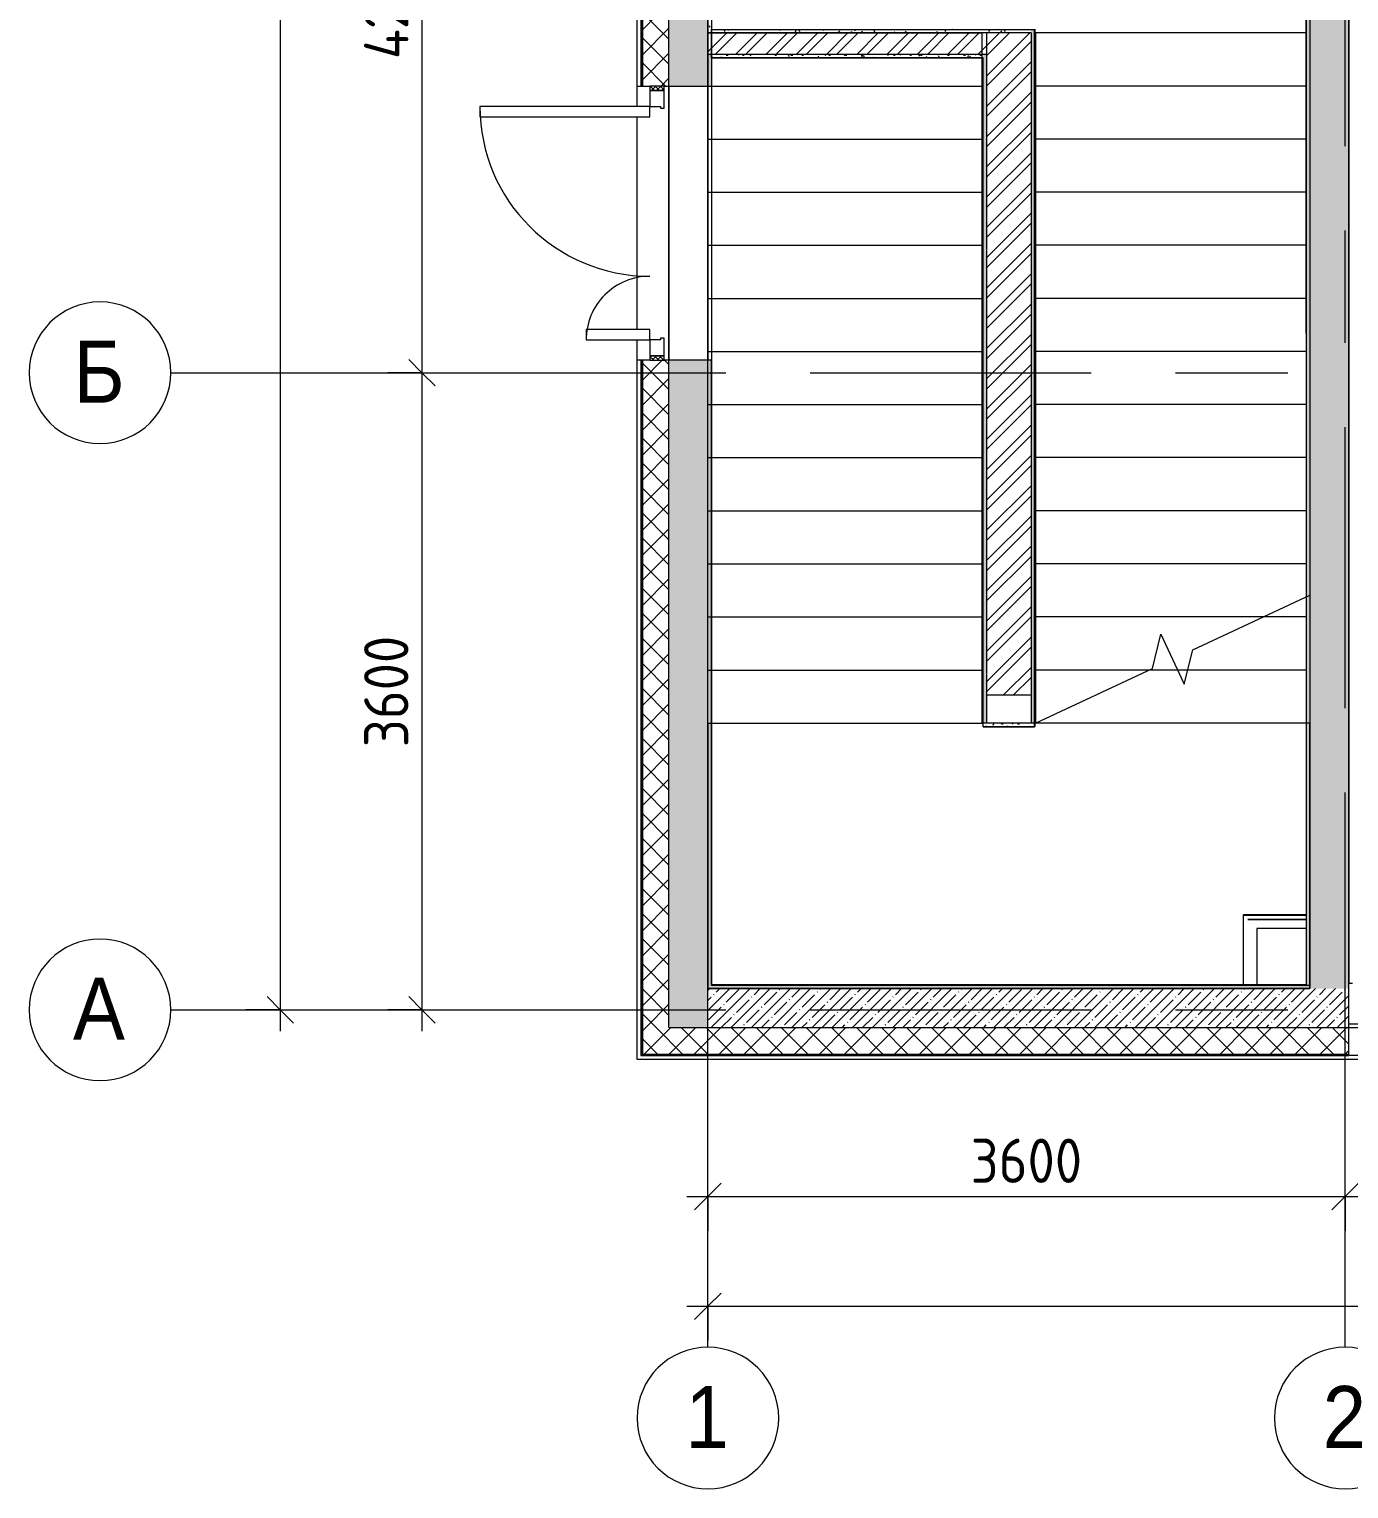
# Model space of a CAD drawing. Header units: millimetres. Extents: x -3724 to 231642, y -8553 to 29017.
# Drawn here: x -3724 to 3730, y -2706 to 5541 of the extents above; entities that cross this region are included whole.
import ezdxf

# ---------------------------------------------------------------- set-up
doc = ezdxf.new("R2010")
doc.units = ezdxf.units.MM
doc.linetypes.add('Осевая', pattern=[3175, 635, -476.25, 1587.5, -476.25])
for name, color, linetype, lineweight in [('A-ANNO-DIMS', 7, 'Continuous', 9), ('A-ANNO-DIMS-100', 7, 'Continuous', 9), ('A-DOOR', 7, 'Continuous', 9), ('A-DOOR-FRAM-2', 7, 'Continuous', 9), ('A-WALL', 7, 'Continuous', 9), ('I-WALL', 7, 'Continuous', 9), ('S-STRS-1', 7, 'Continuous', 9), ('S-STRS-MBND', 7, 'Continuous', 9), ('Оси', 7, 'Continuous', 9), ('Оси-1', 7, 'Continuous', 20), ('Оси-2', 7, 'Осевая', 9)]:
    doc.layers.add(name, color=color, linetype=linetype, lineweight=lineweight)
for name, color, linetype, lineweight, true_color in [('A-DOOR-1', 7, 'Continuous', 9, 0xc0c0c0), ('A-DOOR-FRAM-1', 7, 'Continuous', 9, 0xc0c0c0), ('A-WALL-1', 9, 'Continuous', 9, 0x808080), ('A-WALL-FNSH-1', 9, 'Continuous', 9, 0x808080)]:
    doc.layers.add(name, color=color, linetype=linetype, lineweight=lineweight, true_color=true_color)
doc.styles.add('Arial', font='arial.ttf', dxfattribs={"width": 0.9, "height": 350})
doc.styles.add('ISOCPEUR', font='isocpeur.ttf', dxfattribs={"width": 0.9, "height": 250})
doc.dimstyles.new('ISO-2_5_0_9К_БОЛЬШОЙ', dxfattribs={"dimscale": 304.8, "dimtxt": 248.995294, "dimasz": 0.492126, "dimexe": 0.393701, "dimexo": 0.984252, "dimgap": 0, "dimtad": 1, "dimdec": 0, "dimrnd": 10, "dimzin": 0, "dimdsep": 46, "dimtxsty": 'ISOCPEUR', "dimblk1": 'OBLIQUE', "dimblk2": 'OBLIQUE', "dimsah": 1, "dimcen": 0.09, "dimdle": 0.393701, "dimazin": 0, "dimtfac": 1, "dimtdec": 4, "dimtix": 1, "dimtmove": 0, "dimatfit": 3, "dimfxl": 1, "dimtvp": 1, "dimtolj": 1, "dimtzin": 0, "dimarcsym": 2})
doc.dimstyles.new('ISO-2_5_0_9К_БОЛЬШОЙ_1', dxfattribs={"dimscale": 304.8, "dimtxt": 248.995294, "dimasz": 0.492126, "dimexe": 0.393701, "dimexo": 0.984252, "dimgap": 0, "dimtad": 1, "dimdec": 0, "dimrnd": 10, "dimzin": 0, "dimdsep": 46, "dimtxsty": 'ISOCPEUR', "dimblk1": 'OBLIQUE', "dimblk2": 'OBLIQUE', "dimsah": 1, "dimcen": 0.09, "dimdle": 0.393701, "dimazin": 0, "dimtfac": 1, "dimtdec": 4, "dimtix": 1, "dimtmove": 2, "dimatfit": 3, "dimfxl": 1, "dimtvp": 1, "dimtolj": 1, "dimtzin": 0, "dimarcsym": 2})
pattern_1 = [(45, (0, 0), (-70.71068, 70.71068), []), (135, (0, 0), (-70.71068, -70.71068), [])]
pattern_2 = [(45, (0, 0), (-57.0246, 57.0246), []), (45, (57.025, 0), (-57.0246, 57.0246), [100.806, -20.161, 3.353, -16.808])]
pattern_3 = [(45, (0, 0), (-85.5366, 85.5366), []), (45, (57.02, 0), (-85.5366, 85.5366), [])]
pattern_4 = [(0, (0, 0), (121.92, 30.48), [10.058, -81.382, 10.058, -81.382, -487.68]), (0, (0, 0), (121.92, 30.48), [-182.88, 10.058, -172.822, 10.058, -81.382, -213.36]), (0, (0, 0), (121.92, 30.48), [-457.2, 10.058, -50.902, 10.058, -142.342]), (120, (45.72, 15.24), (-87.35645, 90.34582), [10.058, -81.382, 10.058, -81.382, -487.68]), (120, (45.72, 15.24), (-87.35645, 90.34582), [-182.88, 10.058, -172.822, 10.058, -81.382, -213.36]), (120, (45.72, 15.24), (-87.35645, 90.34582), [-457.2, 10.058, -50.902, 10.058, -142.342]), (240, (60.96, 76.2), (-34.56355, -120.82582), [10.058, -81.382, 10.058, -81.382, -487.68]), (240, (60.96, 76.2), (-34.56355, -120.82582), [-182.88, 10.058, -172.822, 10.058, -81.382, -213.36]), (240, (60.96, 76.2), (-34.56355, -120.82582), [-457.2, 10.058, -50.902, 10.058, -142.342])]

# ---------------------------------------------------------------- blocks, each defined once
blk = doc.blocks.new('110_Дверь_СКБ_2Ст_Наружная - ДН-3_л__ Двухстворчатая 1200 х3200 из подвала EI30-23666533-План расстановки мебели и оборудования 1 этажа в осях 1-12')
at = {"layer": 'A-DOOR'}
h = blk.add_hatch(dxfattribs=at)
h.set_pattern_fill('FP_85', color=256, style=0, pattern_type=2)
h.set_pattern_definition([(135, (1526.41, 143.685), (-14.14214, -14.14214), []), (225, (1526.41, 143.685), (14.14214, -14.14214), [])])
h.paths.add_polyline_path([(769.5, 29), (769.5, -51), (794.5, -51), (794.5, 29)])
at = {"layer": 'A-DOOR-FRAM-2'}
h = blk.add_hatch(dxfattribs=at)
h.set_pattern_fill('FP_86', color=256, style=0, pattern_type=2)
h.set_pattern_definition([(45, (-596.384, 143.685), (-14.1421, 14.1421), []), (135, (-596.384, 143.685), (-14.1421, -14.1421), [])])
h.paths.add_polyline_path([(-755.5, 29), (-755.5, -51), (-730.5, -51), (-730.5, 29)])
at = {"layer": 'A-DOOR-1'}
for p, q in [((679.5, 989), (619.5, 989)), ((619.5, 989), (619.5, 29)), ((679.5, 29), (679.5, 989)), ((-640.5, 389), (-640.5, 29)), ((-580.5, 389), (-640.5, 389)), ((-580.5, 29), (-580.5, 389)), ((-640.5, 29), (-580.5, 29)), ((619.5, 29), (679.5, 29))]:
    blk.add_line(p, q, dxfattribs=at)
for centre, radius, start, end in [((679.5, 29), 960, 90, 180), ((-640.5, 29), 360, 0, 90)]:
    blk.add_arc(centre, radius, start, end, dxfattribs=at)
at = {"layer": 'A-DOOR-FRAM-1'}
for p, q in [((-730.5, 29), (-755.5, 29)), ((-755.5, 29), (-755.5, -51)), ((-640.5, 29), (-730.5, 29)), ((-730.5, 29), (-730.5, -51)), ((-730.5, -51), (-730.5, 29)), ((-640.5, -31), (-640.5, 29)), ((679.5, 29), (679.5, -31)), ((769.5, 29), (679.5, 29)), ((769.5, -51), (769.5, 29)), ((794.5, 29), (769.5, 29)), ((769.5, 29), (769.5, -51)), ((794.5, -51), (794.5, 29)), ((-755.5, -51), (-730.5, -51)), ((-730.5, -51), (-630.5, -51)), ((-630.5, -31), (-640.5, -31)), ((-630.5, -51), (-630.5, -31)), ((679.5, -31), (669.5, -31)), ((669.5, -31), (669.5, -51)), ((669.5, -51), (769.5, -51)), ((769.5, -51), (794.5, -51))]:
    blk.add_line(p, q, dxfattribs=at)
blk = doc.blocks.new('Ось сетки - D8-29747960-План расстановки мебели и оборудования 1 этажа в осях 1-12')
at = {"layer": 'Оси-1'}
for start, end in [(360, 180), (180, 360)]:
    blk.add_arc((0, 0), 4, start, end, dxfattribs=at)
blk = doc.blocks.new('DIMBLOCK1-План расстановки мебели и оборудования 1 этажа в осях 1-12')
at = {"layer": 'A-ANNO-DIMS-100'}
for p, q in [((110, -1248.4), (110, -934.5)), ((3710, -1248.4), (3710, -934.5)), ((-10, -1054.5), (3710, -1054.5)), ((110, -1054.5), (110, -1248.4)), ((3710, -1054.5), (3710, -1248.4))]:
    blk.add_line(p, q, dxfattribs=at)
at = {"layer": 'A-ANNO-DIMS-100', "lineweight": 20}
for p, q in [((110, -1054.5), (185, -979.5)), ((3710, -1054.5), (3785, -979.5)), ((110, -1054.5), (35, -1129.5)), ((3710, -1054.5), (3635, -1129.5))]:
    blk.add_line(p, q, dxfattribs=at)
at = {"layer": 'A-ANNO-DIMS-100', "color": 0, "insert": (1594, -727.8), "char_height": 250, "width": 758.478, "attachment_point": 1, "line_spacing_factor": 1.149209, "style": 'ISOCPEUR'}
blk.add_mtext('3600', dxfattribs=at)
blk = doc.blocks.new('_Oblique')
at = {"color": 0, "linetype": 'ByBlock', "lineweight": -2}
blk.add_line((-0.5, -0.5), (0.5, 0.5), dxfattribs=at)
blk = doc.blocks.new('DIMBLOCK2-План расстановки мебели и оборудования 1 этажа в осях 1-12')
at = {"layer": 'A-ANNO-DIMS-100'}
for p, q in [((3710, -1248.4), (3710, -934.5)), ((8010, -1248.4), (8010, -934.5)), ((3710, -1054.5), (8010, -1054.5)), ((3710, -1054.5), (3710, -1248.4)), ((8010, -1054.5), (8010, -1248.4))]:
    blk.add_line(p, q, dxfattribs=at)
at = {"layer": 'A-ANNO-DIMS-100', "lineweight": 20}
for p, q in [((3710, -1054.5), (3785, -979.5)), ((8010, -1054.5), (8085, -979.5)), ((3710, -1054.5), (3635, -1129.5)), ((8010, -1054.5), (7935, -1129.5))]:
    blk.add_line(p, q, dxfattribs=at)
at = {"layer": 'A-ANNO-DIMS-100', "color": 0, "insert": (5532, -727.8), "char_height": 250, "width": 787.208, "attachment_point": 1, "line_spacing_factor": 1.149209, "style": 'ISOCPEUR'}
blk.add_mtext('4300', dxfattribs=at)
blk = doc.blocks.new('DIMBLOCK22-План расстановки мебели и оборудования 1 этажа в осях 1-12')
at = {"layer": 'A-ANNO-DIMS-100', "lineweight": 20}
for p, q in [((-1505.2, 7800), (-1580.2, 7875)), ((-1505.2, 7800), (-1430.2, 7725)), ((-1505.2, 3600), (-1580.2, 3675)), ((-1505.2, 3600), (-1430.2, 3525))]:
    blk.add_line(p, q, dxfattribs=at)
at = {"layer": 'A-ANNO-DIMS-100'}
for p, q in [((-1699.2, 7800), (-1385.2, 7800)), ((-1505.2, 7800), (-1699.2, 7800)), ((-1505.2, 7800), (-1505.2, 3600)), ((-1699.2, 3600), (-1385.2, 3600)), ((-1505.2, 3600), (-1699.2, 3600))]:
    blk.add_line(p, q, dxfattribs=at)
at = {"layer": 'A-ANNO-DIMS-100', "color": 0, "insert": (-1831.9, 5372), "char_height": 250, "width": 787.208, "attachment_point": 1, "rotation": 90, "line_spacing_factor": 1.149209, "style": 'ISOCPEUR'}
blk.add_mtext('4200', dxfattribs=at)
blk = doc.blocks.new('DIMBLOCK23-План расстановки мебели и оборудования 1 этажа в осях 1-12')
at = {"layer": 'A-ANNO-DIMS-100', "lineweight": 20}
for p, q in [((-1505.2, 3600), (-1580.2, 3675)), ((-1505.2, 3600), (-1430.2, 3525)), ((-1505.2, 0), (-1580.2, 75)), ((-1505.2, 0), (-1430.2, -75))]:
    blk.add_line(p, q, dxfattribs=at)
at = {"layer": 'A-ANNO-DIMS-100'}
for p, q in [((-1699.2, 3600), (-1385.2, 3600)), ((-1505.2, 3600), (-1699.2, 3600)), ((-1505.2, 3600), (-1505.2, -120)), ((-1699.2, 0), (-1385.2, 0)), ((-1505.2, 0), (-1699.2, 0))]:
    blk.add_line(p, q, dxfattribs=at)
at = {"layer": 'A-ANNO-DIMS-100', "color": 0, "insert": (-1831.9, 1484), "char_height": 250, "width": 758.478, "attachment_point": 1, "rotation": 90, "line_spacing_factor": 1.149209, "style": 'ISOCPEUR'}
blk.add_mtext('3600', dxfattribs=at)
blk = doc.blocks.new('DIMBLOCK24-План расстановки мебели и оборудования 1 этажа в осях 1-12')
at = {"layer": 'A-ANNO-DIMS-100', "lineweight": 20}
for p, q in [((-2305.2, 27000), (-2380.2, 27075)), ((-2305.2, 27000), (-2230.2, 26925)), ((-2305.2, 0), (-2380.2, 75)), ((-2305.2, 0), (-2230.2, -75))]:
    blk.add_line(p, q, dxfattribs=at)
at = {"layer": 'A-ANNO-DIMS-100'}
for p, q in [((-2305.2, 27120), (-2305.2, -120)), ((-2499.2, 27000), (-2185.2, 27000)), ((-2305.2, 27000), (-2499.2, 27000)), ((-2499.2, 0), (-2185.2, 0)), ((-2305.2, 0), (-2499.2, 0))]:
    blk.add_line(p, q, dxfattribs=at)
at = {"layer": 'A-ANNO-DIMS-100', "color": 0, "insert": (-2631.9, 13572), "char_height": 250, "width": 948.097, "attachment_point": 1, "rotation": 90, "line_spacing_factor": 1.149209, "style": 'ISOCPEUR'}
blk.add_mtext('27000', dxfattribs=at)
blk = doc.blocks.new('DIMBLOCK25-План расстановки мебели и оборудования 1 этажа в осях 1-12')
at = {"layer": 'A-ANNO-DIMS-100'}
for p, q in [((110, -1869.1), (110, -1555.2)), ((38310, -1869.1), (38310, -1555.2)), ((-10, -1675.2), (38430, -1675.2)), ((110, -1675.2), (110, -1869.1)), ((38310, -1675.2), (38310, -1869.1))]:
    blk.add_line(p, q, dxfattribs=at)
at = {"layer": 'A-ANNO-DIMS-100', "lineweight": 20}
for p, q in [((110, -1675.2), (185, -1600.2)), ((38310, -1675.2), (38385, -1600.2)), ((110, -1675.2), (35, -1750.2)), ((38310, -1675.2), (38235, -1750.2))]:
    blk.add_line(p, q, dxfattribs=at)
at = {"layer": 'A-ANNO-DIMS-100', "color": 0, "insert": (19997.4, -1348.5), "char_height": 250, "width": 948.097, "attachment_point": 1, "line_spacing_factor": 1.149209, "style": 'ISOCPEUR'}
blk.add_mtext('38200', dxfattribs=at)

msp = doc.modelspace()

# ---------------------------------------------------------------- hatches: boundary and pattern name
at = {"layer": 'A-WALL'}
h = msp.add_hatch(dxfattribs=at)
h.set_pattern_fill('FP_6', color=256, style=0, pattern_type=2)
h.set_pattern_definition(pattern_1)
h.paths.add_polyline_path([(-260, -100), (-110, -100), (-110, 3670), (-260, 3670), (-260, 120)])
h.paths.add_polyline_path([(-138, 5220), (-110, 5220), (-110, 5620), (-260, 5620), (-260, 5220), (-218, 5220)])
h.paths.add_polyline_path([(-110, 7320), (-110, 8520), (-260, 8520), (-260, 7320), (-124.5, 7320)])
h.paths.add_polyline_path([(-260, 10820), (-110, 10820), (-110, 12220), (-260, 12220), (-260, 12198)])
h.paths.add_polyline_path([(-110, 13120), (-110.6, 15350), (-260, 15350), (-260, 13120), (-124.5, 13120)])
h = msp.add_hatch(dxfattribs=at)
h.set_pattern_fill('FP_6', color=256, style=0, pattern_type=2)
h.set_pattern_definition(pattern_1)
h.paths.add_polyline_path([(38290.2, -250), (38290.2, -100), (37990, -100), (37990, -250), (38004.1, -250)])
h.paths.add_polyline_path([(33870, -250), (33870, -100), (33010, -100), (33010, -250), (33628.6, -250)])
h.paths.add_polyline_path([(35970, -250), (37090, -250), (37090, -100), (35970, -100), (35970, -190.3)])
h.paths.add_polyline_path([(8259.7, -250), (8259.7, -100), (6830, -100), (6830, -250), (8001.2, -250)])
h.paths.add_polyline_path([(15501.9, -250), (15610, -250), (15610, -100), (14860, -100), (14860, -250), (14876.9, -250)])
h.paths.add_polyline_path([(16510, -250), (17260, -250), (17260, -100), (16510, -100), (16510, -238.7)])
h.paths.add_polyline_path([(19360, -250), (20710, -250), (20710, -100), (19360, -100), (19360, -231.6)])
h.paths.add_polyline_path([(12376.7, -250), (12760, -250), (12760, -100), (12010, -100), (12010, -250)])
h.paths.add_polyline_path([(21610, -250), (22635, -250), (22635, -100), (21610, -100), (21610, -226)])
h.paths.add_polyline_path([(30190.8, -250), (30210, -250), (30210, -100), (29209.7, -100), (29209.7, -250), (29878.3, -250)])
h.paths.add_polyline_path([(25435, -250), (26410, -250), (26410, -100), (25435, -100), (25435, -216.5)])
h.paths.add_polyline_path([(27310, -250), (28309.7, -250), (28309.7, -100), (27310, -100), (27310, -211.8)])
h.paths.add_polyline_path([(3625.8, -250), (3730, -250), (3730, -100), (-260, -100), (-260, -250), (3510, -250)])
h.paths.add_polyline_path([(9910, -250), (9910, -100), (9159.7, -100), (9159.7, -250), (9876.4, -250)])
at = {"layer": 'I-WALL'}
h = msp.add_hatch(dxfattribs=at)
h.set_pattern_fill('FP_1', color=256, style=0, pattern_type=2)
h.set_pattern_definition(pattern_2)
h.paths.add_polyline_path([(110, -100), (110, 3670), (-110, 3670), (-110, -100)])
h.paths.add_polyline_path([(110, 5220), (110, 5620), (-110, 5620), (-110, 5220)])
h.paths.add_polyline_path([(-110, 7320), (110, 7320), (110, 7900), (-110, 7900), (-110, 7680)])
h = msp.add_hatch(dxfattribs=at)
h.set_pattern_fill('FP_1', color=256, style=0, pattern_type=2)
h.set_pattern_definition(pattern_2)
h.paths.add_polyline_path([(3625.8, 120), (3730, 120), (3730, 7900), (3510, 7900), (3510, 120)])
h = msp.add_hatch(dxfattribs=at)
h.set_pattern_fill('FP_103', color=256, style=0, pattern_type=2)
h.set_pattern_definition(pattern_4)
h.paths.add_polyline_path([(3490, 140), (3510, 140), (3510, 7680), (3490, 7680), (3490, 141)])
h = msp.add_hatch(dxfattribs=at)
h.set_pattern_fill('FP_103', color=256, style=0, pattern_type=2)
h.set_pattern_definition(pattern_4)
h.paths.add_polyline_path([(110, 5540), (130, 5541), (130, 5620), (110, 5620)])
h.paths.add_polyline_path([(130, 7320), (130, 7660), (110, 7660), (110, 7320)])
h = msp.add_hatch(dxfattribs=at)
h.set_pattern_fill('FP_103', color=256, style=0, pattern_type=2)
h.set_pattern_definition(pattern_4)
h.paths.add_polyline_path([(1125.6, 5520), (1935, 5520), (1935, 5540), (110, 5540), (110, 5520), (131, 5520)])
h = msp.add_hatch(dxfattribs=at)
h.set_pattern_fill('FP_103', color=256, style=0, pattern_type=2)
h.set_pattern_definition(pattern_4)
h.paths.add_polyline_path([(1935, 1620), (1955, 1620), (1955, 5540), (1935, 5540), (1935, 1644.2)])
h = msp.add_hatch(dxfattribs=at)
h.set_pattern_fill('FP_36', color=256, style=0, pattern_type=2)
h.set_pattern_definition(pattern_3)
h.paths.add_polyline_path([(1664, 5400), (1685, 5400), (1685, 5520), (110, 5520), (110, 5400), (1660, 5400)])
h = msp.add_hatch(dxfattribs=at)
h.set_pattern_fill('FP_36', color=256, style=0, pattern_type=2)
h.set_pattern_definition(pattern_3)
h.paths.add_polyline_path([(1685, 1779.5), (1935, 1779.5), (1935, 5520), (1685, 5520), (1685, 1886.1)])
h = msp.add_hatch(dxfattribs=at)
h.set_pattern_fill('FP_103', color=256, style=0, pattern_type=2)
h.set_pattern_definition(pattern_4)
h.paths.add_polyline_path([(110, 120), (130, 120), (130, 3670), (110, 3670), (110, 1620)])
h.paths.add_polyline_path([(110, 5220), (130, 5220), (130, 5400), (110, 5400), (110, 5379)])
h = msp.add_hatch(dxfattribs=at)
h.set_pattern_fill('FP_103', color=256, style=0, pattern_type=2)
h.set_pattern_definition(pattern_4)
h.paths.add_polyline_path([(1652, 5380), (1665, 5380), (1664, 5400), (130, 5400), (131, 5380), (1125.6, 5380)])
h = msp.add_hatch(dxfattribs=at)
h.set_pattern_fill('FP_103', color=256, style=0, pattern_type=2)
h.set_pattern_definition(pattern_4)
h.paths.add_polyline_path([(1665, 1620), (1685, 1620), (1685, 5400), (1665, 5400), (1665, 1624.8)])
h = msp.add_hatch(dxfattribs=at)
h.set_pattern_fill('FP_103', color=256, style=0, pattern_type=2)
h.set_pattern_definition(pattern_4)
h.paths.add_polyline_path([(1665, 1600), (1955, 1600), (1955, 1620), (1665, 1620), (1665, 1615.9)])
h = msp.add_hatch(dxfattribs=at)
h.set_pattern_fill('FP_1', color=256, style=0, pattern_type=2)
h.set_pattern_definition(pattern_2)
h.paths.add_polyline_path([(110, -100), (3730, -100), (3730, 120), (110, 120)])
h = msp.add_hatch(dxfattribs=at)
h.set_pattern_fill('FP_103', color=256, style=0, pattern_type=2)
h.set_pattern_definition(pattern_4)
h.paths.add_polyline_path([(3490, 120), (3510, 120), (3510, 140), (130, 139.4), (130, 120), (1125.6, 120)])

# ---------------------------------------------------------------- linework, layer by layer
at = {"layer": 'A-WALL'}
for p, q in [((-290, 5105), (-290, 5735)), ((-263, 5620), (-263, 5220)), ((-260, 5620), (-260, 5220)), ((-110, 5220), (-110, 5620)), ((130, 5540), (1935, 5540)), ((130, 5380), (1665, 5380)), ((1665, 1600), (1665, 5380)), ((-290, 5220), (-268, 5220)), ((-110, 5220), (-110, 3670)), ((-290, 3845), (-290, 5045)), ((-290, -280), (-290, 3785)), ((-268, 3670), (-290, 3670)), ((-263, 3670), (-263, -253)), ((-260, 3670), (-260, -250)), ((-110, -100), (-110, 3670)), ((130, 140), (3135, 140)), ((3135, 140), (3510, 140)), ((3135, 140), (3490, 140)), ((3490, 140), (3490, 141)), ((38290.2, -280), (-290, -280)), ((-263, -253), (3730, -253)), ((-260, -250), (3730, -250)), ((6830, -258), (3730, -258))]:
    msp.add_line(p, q, dxfattribs=at)
at = {"layer": 'A-WALL-1'}
for p, q in [((3730, -100), (3730, 7920)), ((3510, 7680), (3510, 120)), ((3730, 7693), (3730, 150)), ((3490, 7660), (3490, 141)), ((110, 5620), (110, 5220)), ((1955, 1600), (1955, 5540)), ((1935, 5520), (110, 5520)), ((1685, 1620), (1685, 5520)), ((1935, 5520), (1935, 1620)), ((110, 5400), (1685, 5400)), ((-260, 5220), (-218, 5220)), ((-138, 5220), (130, 5220)), ((-218, 3670), (-260, 3670)), ((130, 3670), (-138, 3670)), ((110, 120), (110, 3670)), ((130, 140), (130, 3670)), ((1685, 1779.5), (1935, 1779.5)), ((1665, 1600), (1955, 1600)), ((1935, 1620), (1685, 1620)), ((3510, 120), (110, 120)), ((3730, 150), (3750, 150)), ((-110, -100), (6830, -100)), ((3730, -250), (3730, -100))]:
    msp.add_line(p, q, dxfattribs=at)
at = {"layer": 'A-WALL-FNSH-1'}
for p, q in [((-268, 5620), (-268, 5220)), ((130, 5620), (130, 5220)), ((131, 5380), (131, 5540)), ((1935, 5540), (1955, 5540)), ((130, 5379), (1664, 5379)), ((-268, 5220), (-260, 5220)), ((130, 5220), (131, 5220)), ((3490, 3821.3), (3489, 3821.3)), ((3489, 3821.3), (3489, 510.5)), ((3489, 3814.3), (3490, 3814.3)), ((-260, 3670), (-268, 3670)), ((-268, 3670), (-268, -258)), ((131, 3670), (130, 3670)), ((130, 1779.5), (131, 1779.5)), ((3134, 536), (3134, 140)), ((3490, 536), (3134, 536)), ((3135, 140), (3135, 535)), ((3135, 535), (3490, 535)), ((3489, 510.5), (3490, 510.5)), ((3135, 141), (131, 141)), ((2881, 141), (2881, 140)), ((3490, 141), (2881, 141)), ((2881, 140), (3135, 140)), ((-268, -258), (3730, -258)), ((3730, -258), (3730, -250))]:
    msp.add_line(p, q, dxfattribs=at)
at = {"layer": 'I-WALL'}
for p, q in [((3489, 3821.3), (3489, 7660)), ((131, 5620), (131, 5540)), ((1956, 5541), (1956, 1599)), ((131, 5380), (131, 5220)), ((1664, 1599), (1664, 5379)), ((-110, 3670), (-110, 5220)), ((110, 5220), (110, 3670)), ((131, 3670), (131, 140)), ((3490, 1789.6), (3489, 1789.6)), ((3489, 1776.6), (3490, 1776.6)), ((131, 1620), (130, 1620)), ((1956, 1599), (1664, 1599)), ((3160, 511), (3490, 511)), ((3160, 511), (3160, 510)), ((3490, 510), (3160, 510)), ((3490, 460), (3210, 460)), ((3210, 460), (3210, 140)), ((3135, 139.9), (3135, 140)), ((3800, -80), (3730, -80))]:
    msp.add_line(p, q, dxfattribs=at)
at = {"layer": 'S-STRS-1'}
for p, q in [((3490, 5520), (1960, 5520)), ((1960, 5520), (1960, 5220)), ((3490, 5520), (1960, 5520)), ((131, 5379), (131, 3420)), ((1664, 5379), (131, 5379)), ((1664, 3420), (1664, 5379)), ((1960, 5220), (1960, 4920)), ((3490, 5220), (1960, 5220)), ((3490, 5220), (1960, 5220)), ((1960, 4920), (1960, 4620)), ((3490, 4920), (1960, 4920)), ((3490, 4920), (1960, 4920)), ((1960, 4620), (1960, 4320)), ((3490, 4620), (1960, 4620)), ((3490, 4620), (1960, 4620)), ((1960, 4320), (1960, 4020)), ((3490, 4320), (1960, 4320)), ((3490, 4320), (1960, 4320)), ((1960, 4020), (1960, 3720)), ((3490, 4020), (1960, 4020)), ((3490, 4020), (1960, 4020)), ((1960, 3720), (1960, 3420)), ((3490, 3720), (1960, 3720)), ((3490, 3720), (1960, 3720)), ((130, 3420), (1660, 3420)), ((130, 3420), (1660, 3420)), ((1660, 3420), (1664, 3420)), ((1660, 3120), (1660, 3420)), ((1960, 3420), (1960, 3120)), ((3490, 3420), (1960, 3420)), ((3490, 3420), (1960, 3420)), ((130, 3120), (1660, 3120)), ((130, 3120), (1660, 3120)), ((1660, 2820), (1660, 3120)), ((1960, 3120), (1960, 2820)), ((3490, 3120), (1960, 3120)), ((3490, 3120), (1960, 3120)), ((130, 2820), (1660, 2820)), ((130, 2820), (1660, 2820)), ((1660, 2520), (1660, 2820)), ((1960, 2820), (1960, 2520)), ((3490, 2820), (1960, 2820)), ((3490, 2820), (1960, 2820)), ((130, 2520), (1660, 2520)), ((130, 2520), (1660, 2520)), ((1660, 2220), (1660, 2520)), ((1960, 2520), (1960, 2220)), ((3490, 2520), (1960, 2520)), ((3490, 2520), (1960, 2520)), ((130, 2220), (1660, 2220)), ((130, 2220), (1660, 2220)), ((1660, 1920), (1660, 2220)), ((1960, 2220), (1960, 1920)), ((3246.7, 2220), (1960, 2220)), ((3246.7, 2220), (1960, 2220)), ((3490, 2220), (3246.7, 2220)), ((3490, 2220), (3246.7, 2220)), ((130, 1920), (1660, 1920)), ((130, 1920), (1660, 1920)), ((1660, 1620), (1660, 1920)), ((1960, 1920), (1960, 1620)), ((2603.4, 1920), (1960, 1920)), ((2603.4, 1920), (1960, 1920)), ((2763.6, 1920), (2603.4, 1920)), ((2763.6, 1920), (2603.4, 1920)), ((2820.5, 1920), (2763.6, 1920)), ((2820.5, 1920), (2763.6, 1920)), ((3490, 1920), (2820.5, 1920)), ((3490, 1920), (2820.5, 1920)), ((130, 1620), (1660, 1620)), ((130, 1620), (1660, 1620)), ((1665, 1620), (1660, 1620)), ((1960, 1620), (1955, 1620)), ((3490, 1620), (1960, 1620)), ((3490, 1620), (1960, 1620))]:
    msp.add_line(p, q, dxfattribs=at)
at = {"layer": 'S-STRS-MBND'}
for p, q in [((110, 5520), (1660, 5520)), ((110, 1620), (110, 5520)), ((1660, 1620), (1660, 5520)), ((110, 5220), (1660, 5220)), ((110, 5220), (1660, 5220)), ((110, 4920), (1660, 4920)), ((110, 4920), (1660, 4920)), ((110, 4620), (1660, 4620)), ((110, 4620), (1660, 4620)), ((110, 4320), (1660, 4320)), ((110, 4320), (1660, 4320)), ((110, 4020), (1660, 4020)), ((110, 4020), (1660, 4020)), ((110, 3720), (1660, 3720)), ((110, 3720), (1660, 3720)), ((110, 3420), (1660, 3420)), ((110, 3420), (1660, 3420)), ((110, 3120), (1660, 3120)), ((110, 3120), (1660, 3120)), ((110, 2820), (1660, 2820)), ((110, 2820), (1660, 2820)), ((110, 2520), (1660, 2520)), ((110, 2520), (1660, 2520)), ((2848.3, 2034.2), (3510, 2342.8)), ((110, 2220), (1660, 2220)), ((110, 2220), (1660, 2220)), ((3490, 2220), (3246.7, 2220)), ((3490, 2220), (3246.7, 2220)), ((2621.7, 1928.6), (2669, 2123)), ((2669, 2123), (2801, 1839.8)), ((2801, 1839.8), (2848.3, 2034.2)), ((110, 1920), (1660, 1920)), ((110, 1920), (1660, 1920)), ((1960, 1620), (2621.7, 1928.6)), ((2763.6, 1920), (2603.4, 1920)), ((2763.6, 1920), (2603.4, 1920)), ((3490, 1920), (2820.5, 1920)), ((3490, 1920), (2820.5, 1920)), ((3510, 1820), (3510, 1620)), ((110, 1620), (110, 120)), ((110, 1620), (1660, 1620)), ((110, 1620), (1660, 1620)), ((1960, 1620), (1660, 1620)), ((3510, 1620), (1960, 1620)), ((3510, 1620), (1960, 1620)), ((3510, 120), (3510, 1620)), ((110, 120), (3510, 120))]:
    msp.add_line(p, q, dxfattribs=at)
at = {"layer": 'Оси'}
for p, q in [((-2923.7, 3600), (-423.7, 3600)), ((110, -1906.3), (110, 593.7)), ((3710, -1906.3), (3710, 593.7)), ((-2923.7, 0), (-423.7, 0))]:
    msp.add_line(p, q, dxfattribs=at)
at = {"layer": 'Оси-2'}
for p, q in [((3710, 593.7), (3710, 24898.1)), ((110, 593.7), (110, 12880)), ((-423.7, 3600), (35770, 3600)), ((-423.7, 0), (35770, 0))]:
    msp.add_line(p, q, dxfattribs=at)

# ---------------------------------------------------------------- block references
at = {"layer": 'A-DOOR-1', "rotation": 89.99999999999991}
msp.add_blockref('110_Дверь_СКБ_2Ст_Наружная - ДН-3_л__ Двухстворчатая 1200 х3200 из подвала EI30-23666533-План расстановки мебели и оборудования 1 этажа в осях 1-12', (-189, 4425.5), dxfattribs=at)
at = {"layer": 'Оси-1', "xscale": 99.99999999999993, "yscale": 99.99999999999993, "zscale": 99.99999999999993, "rotation": 269.9999999999994}
for p in [(-3323.7, 3600), (-3323.7, 0)]:
    msp.add_blockref('Ось сетки - D8-29747960-План расстановки мебели и оборудования 1 этажа в осях 1-12', p, dxfattribs=at)
at = {"layer": 'Оси-1', "xscale": 99.99999999999993, "yscale": 99.99999999999993, "zscale": 99.99999999999993}
for p in [(110, -2306.3), (3710, -2306.3)]:
    msp.add_blockref('Ось сетки - D8-29747960-План расстановки мебели и оборудования 1 этажа в осях 1-12', p, dxfattribs=at)

# ---------------------------------------------------------------- texts
at = {"layer": 'Оси', "char_height": 350, "attachment_point": 1, "style": 'Arial'}
for s, insert, width in [('\\fArial|b0|i0|c204|p34|;\\W.9;Б', (-3473.3, 3781), 353.544), ('\\fArial|b0|i0|c204|p34|;\\W.9;А', (-3476.5, 181), 360.759), ('\\fArial|b0|i0|c204|p34|;\\W.9;1', (-17.5, -2125.6), 303.038), ('\\fArial|b0|i0|c204|p34|;\\W.9;2', (3582.5, -2125.6), 303.038)]:
    msp.add_mtext(s, dxfattribs=dict(at, insert=insert, width=width))

# ---------------------------------------------------------------- dimensions: what is measured, and where the dimension line sits
at = {"layer": 'A-ANNO-DIMS'}
dim = msp.add_linear_dim(base=(-2305.2, 0), p1=(-2199.2, 27000), p2=(-2199.2, 0), angle=90, dimstyle='ISO-2_5_0_9К_БОЛЬШОЙ_1', override={"dimpost": '<>', "dimfxl": 26999.999823}, dxfattribs=at)
dim.commit()
dim.dimension.update_dxf_attribs({"geometry": 'DIMBLOCK24-План расстановки мебели и оборудования 1 этажа в осях 1-12', "text_midpoint": (-2465.2, 14046), "dimtype": 160, "text_rotation": 90})
for base, p1, p2, override, picture, middle in [((-1505.2, 3600), (-1399.2, 7800), (-1399.2, 3600), {"dimpost": '<>', "dimfxl": 4200}, 'DIMBLOCK22-План расстановки мебели и оборудования 1 этажа в осях 1-12', (-1630.2, 5700)), ((-1505.2, 0), (-1399.2, 3600), (-1399.2, 0), {"dimpost": '<>', "dimfxl": 3600}, 'DIMBLOCK23-План расстановки мебели и оборудования 1 этажа в осях 1-12', (-1630.2, 1800))]:
    dim = msp.add_linear_dim(base=base, p1=p1, p2=p2, angle=90, dimstyle='ISO-2_5_0_9К_БОЛЬШОЙ', override=override, dxfattribs=at)
    dim.commit()
    dim.dimension.update_dxf_attribs({"geometry": picture, "text_midpoint": middle})
for base, p1, p2, override, picture, middle in [((3710, -1054.5), (110, -948.4), (3710, -948.4), {"dimpost": '<>', "dimfxl": 3599.999993}, 'DIMBLOCK1-План расстановки мебели и оборудования 1 этажа в осях 1-12', (1910, -929.5)), ((8010, -1054.5), (3710, -948.4), (8010, -948.4), {"dimpost": '<>', "dimfxl": 4299.999972}, 'DIMBLOCK2-План расстановки мебели и оборудования 1 этажа в осях 1-12', (5860, -929.5))]:
    dim = msp.add_linear_dim(base=base, p1=p1, p2=p2, dimstyle='ISO-2_5_0_9К_БОЛЬШОЙ', override=override, dxfattribs=at)
    dim.commit()
    dim.dimension.update_dxf_attribs({"geometry": picture, "text_midpoint": middle})
dim = msp.add_linear_dim(base=(38310, -1675.2), p1=(110, -1569.1), p2=(38310, -1569.1), dimstyle='ISO-2_5_0_9К_БОЛЬШОЙ_1', override={"dimpost": '<>', "dimfxl": 38199.999966}, dxfattribs=at)
dim.commit()
dim.dimension.update_dxf_attribs({"geometry": 'DIMBLOCK25-План расстановки мебели и оборудования 1 этажа в осях 1-12', "text_midpoint": (20471.5, -1515.2), "dimtype": 160})

doc.saveas('drawing.dxf')
